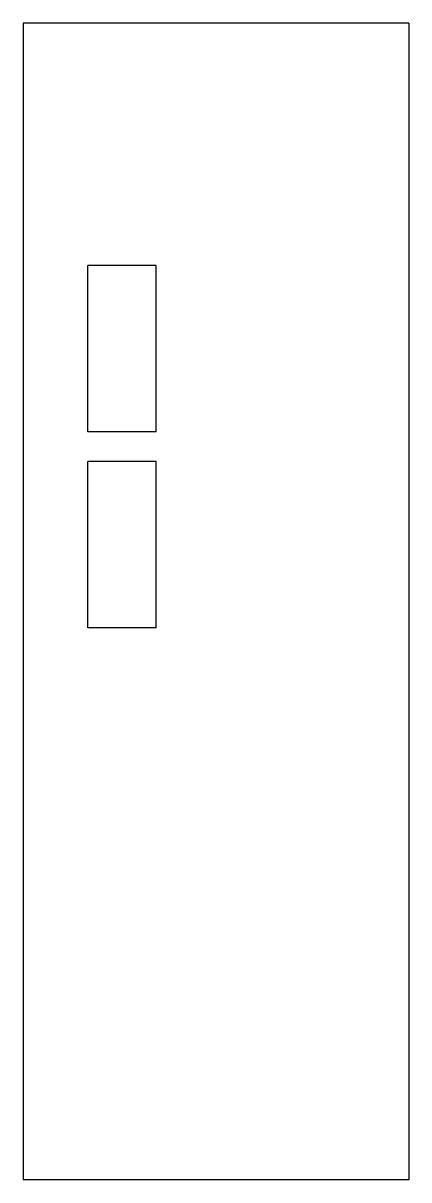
# Model space of a CAD drawing. Header units: millimetres. Extents: x -10 to 10, y -30 to 30.
import ezdxf

# ---------------------------------------------------------------- set-up
doc = ezdxf.new("R2010")
doc.units = ezdxf.units.MM

msp = doc.modelspace()

# ---------------------------------------------------------------- linework, layer by layer
for p, q in [((10, 30), (-10, 30)), ((-10, 30), (-10, -30)), ((10, 30), (10, -30)), ((-6.64, 8.8), (-6.64, 17.42)), ((-3.1, 17.42), (-6.64, 17.42)), ((-3.1, 8.8), (-3.1, 17.42)), ((-3.1, 8.8), (-6.64, 8.8)), ((-6.64, -1.36), (-6.64, 7.26)), ((-3.1, 7.26), (-6.64, 7.26)), ((-3.1, -1.36), (-3.1, 7.26)), ((-3.1, -1.36), (-6.64, -1.36)), ((10, -30), (-10, -30))]:
    msp.add_line(p, q)

doc.saveas('drawing.dxf')
